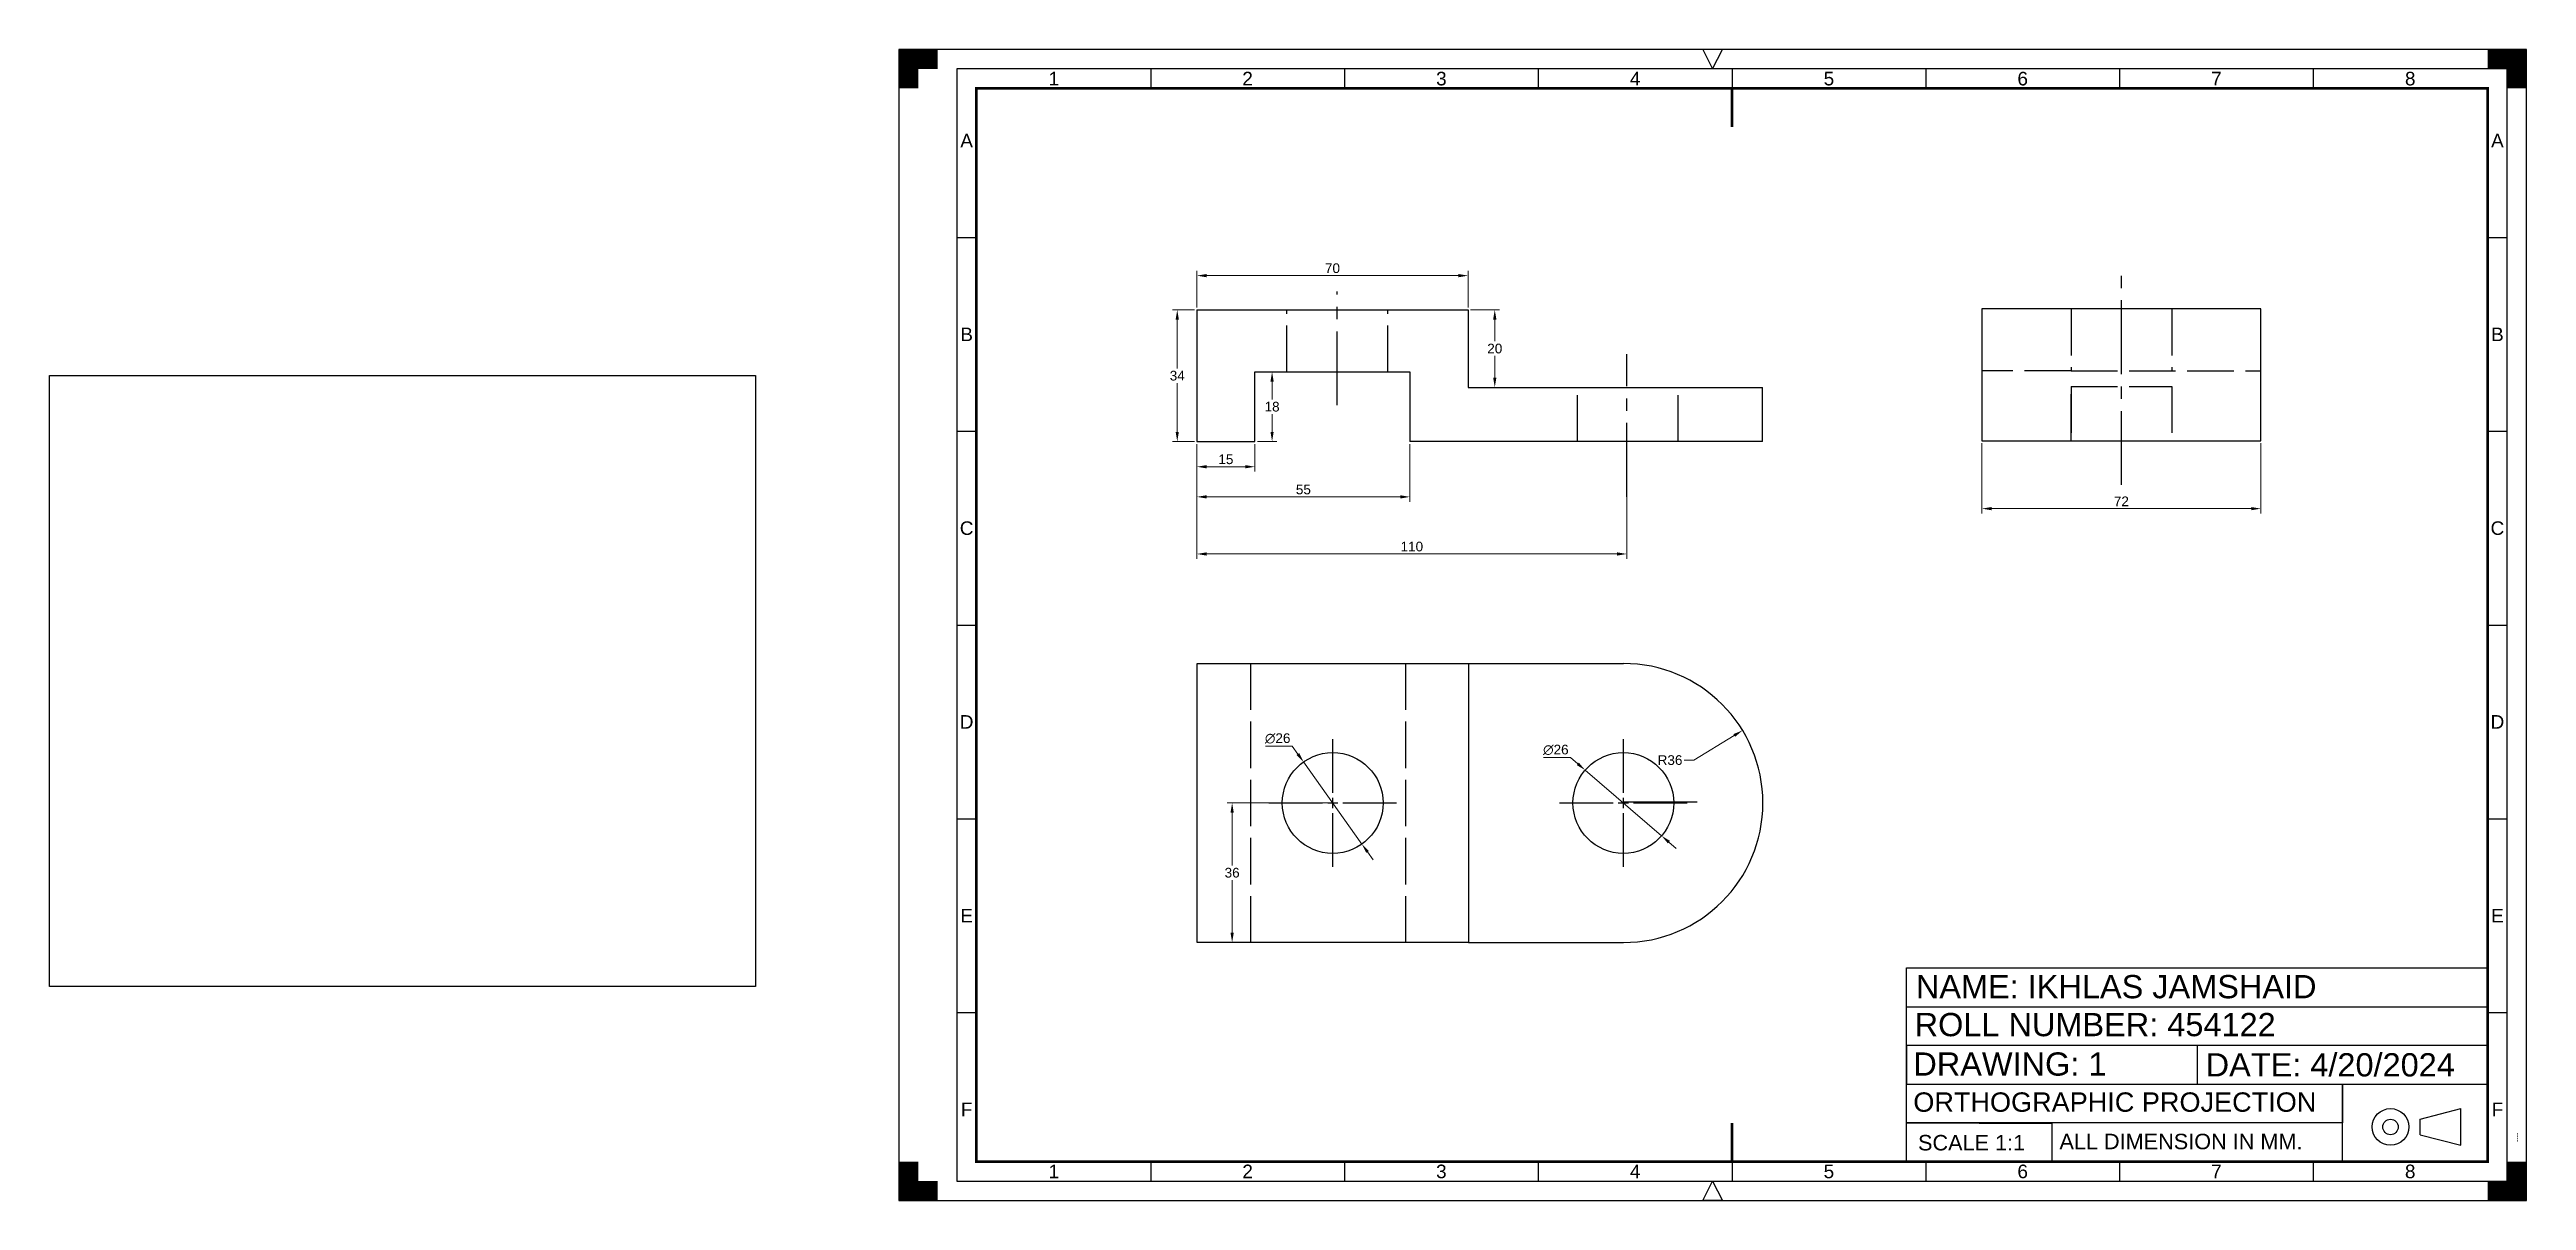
# Model space of a CAD drawing. Header units: millimetres. Extents: x 82 to 721, y 12 to 309.
import ezdxf
from ezdxf.enums import TextEntityAlignment as Align

# ---------------------------------------------------------------- set-up
doc = ezdxf.new("R2010")
doc.units = ezdxf.units.MM
doc.linetypes.add('ACAD_ISO02W100', pattern=[15, 12, -3])
doc.linetypes.add('CENTER2', pattern=[28.575, 19.05, -3.175, 3.175, -3.175])
doc.layers.get('Defpoints').update_dxf_attribs({"color": 18})
doc.layers.add('CENTRE LINE', color=140, linetype='CENTER2')
doc.layers.add('HIDDEN LINES', color=240, linetype='ACAD_ISO02W100', plot=False)
doc.styles.add('ARIAL', font='arial.ttf')
doc.styles.get("Standard").update_dxf_attribs({"font": 'arial.ttf'})
doc.dimstyles.new('ISO-25', dxfattribs={"dimtxt": 2.5, "dimasz": 2.5, "dimexe": 1.25, "dimexo": 0.625, "dimtad": 1, "dimtih": 1, "dimtoh": 1, "dimdec": 0, "dimtxsty": 'Standard', "dimcen": 2.5, "dimclrd": 3, "dimclre": 3, "dimclrt": 2, "dimadec": 0, "dimazin": 0, "dimtfac": 1, "dimtdec": 0, "dimtmove": 0, "dimatfit": 3, "dimfxl": 1, "dimtfillclr": 2, "dimlwd": 0, "dimlwe": 0, "dimarcsym": 0})
picture_1 = doc.add_image_def('image1.jpeg', size_in_pixel=(595, 515))

# ---------------------------------------------------------------- blocks, each defined once
blk = doc.blocks.new('*D1')
at = {"color": 3, "lineweight": 0, "transparency": 16777216}
for p, q in [((377.8, 241.98), (377.8, 251.43)), ((380.3, 250.18), (445.3, 250.18)), ((447.8, 241.98), (447.8, 251.43))]:
    blk.add_line(p, q, dxfattribs=at)
at = {"color": 3, "transparency": 16777216}
for points in [[(380.3, 250.6), (380.3, 249.76), (377.8, 250.18)], [(445.3, 250.6), (445.3, 249.76), (447.8, 250.18)]]:
    blk.add_solid(points, dxfattribs=at)
at = {"layer": 'Defpoints', "color": 0, "transparency": 16777216}
for p in [(447.8, 250.18), (377.8, 241.35), (447.8, 241.35)]:
    blk.add_point(p, dxfattribs=at)
at = {"color": 2, "transparency": 16777216, "insert": (412.8, 252.08), "char_height": 2.5, "attachment_point": 5}
blk.add_mtext('70', dxfattribs=at)
blk = doc.blocks.new('*D2')
at = {"color": 3, "lineweight": 0, "transparency": 16777216}
for p, q in [((448.42, 241.35), (455.93, 241.35)), ((454.68, 238.85), (454.68, 233.25)), ((454.68, 223.85), (454.68, 229.45)), ((448.42, 221.35), (455.93, 221.35))]:
    blk.add_line(p, q, dxfattribs=at)
at = {"color": 3, "transparency": 16777216}
for points in [[(454.26, 238.85), (455.1, 238.85), (454.68, 241.35)], [(454.26, 223.85), (455.1, 223.85), (454.68, 221.35)]]:
    blk.add_solid(points, dxfattribs=at)
at = {"layer": 'Defpoints', "color": 0, "transparency": 16777216}
for p in [(447.8, 241.35), (447.8, 221.35), (454.68, 221.35)]:
    blk.add_point(p, dxfattribs=at)
at = {"color": 2, "transparency": 16777216, "insert": (454.68, 231.35), "char_height": 2.5, "attachment_point": 5}
blk.add_mtext('20', dxfattribs=at)
blk = doc.blocks.new('*D3')
at = {"color": 3, "lineweight": 0, "transparency": 16777216}
for p, q in [((377.17, 241.35), (371.5, 241.35)), ((372.75, 238.85), (372.75, 226.25)), ((372.75, 209.85), (372.75, 222.45)), ((377.17, 207.35), (371.5, 207.35))]:
    blk.add_line(p, q, dxfattribs=at)
at = {"color": 3, "transparency": 16777216}
for points in [[(372.33, 238.85), (373.16, 238.85), (372.75, 241.35)], [(372.33, 209.85), (373.16, 209.85), (372.75, 207.35)]]:
    blk.add_solid(points, dxfattribs=at)
at = {"layer": 'Defpoints', "color": 0, "transparency": 16777216}
for p in [(377.8, 241.35), (372.75, 207.35), (377.8, 207.35)]:
    blk.add_point(p, dxfattribs=at)
at = {"color": 2, "transparency": 16777216, "insert": (372.75, 224.35), "char_height": 2.5, "attachment_point": 5}
blk.add_mtext('34', dxfattribs=at)
blk = doc.blocks.new('*D4')
at = {"color": 3, "lineweight": 0, "transparency": 16777216}
for p, q in [((377.8, 206.73), (377.8, 199.61)), ((392.8, 206.73), (392.8, 199.61)), ((380.3, 200.86), (390.3, 200.86))]:
    blk.add_line(p, q, dxfattribs=at)
at = {"color": 3, "transparency": 16777216}
for points in [[(380.3, 201.28), (380.3, 200.45), (377.8, 200.86)], [(390.3, 201.28), (390.3, 200.45), (392.8, 200.86)]]:
    blk.add_solid(points, dxfattribs=at)
at = {"layer": 'Defpoints', "color": 0, "transparency": 16777216}
for p in [(377.8, 207.35), (392.8, 207.35), (392.8, 200.86)]:
    blk.add_point(p, dxfattribs=at)
at = {"color": 2, "transparency": 16777216, "insert": (385.3, 202.77), "char_height": 2.5, "attachment_point": 5}
blk.add_mtext('15', dxfattribs=at)
blk = doc.blocks.new('*D5')
at = {"color": 3, "lineweight": 0, "transparency": 16777216}
for p, q in [((393.42, 225.35), (398.47, 225.35)), ((397.22, 222.85), (397.22, 218.25)), ((397.22, 209.85), (397.22, 214.45)), ((393.42, 207.35), (398.47, 207.35))]:
    blk.add_line(p, q, dxfattribs=at)
at = {"color": 3, "transparency": 16777216}
for points in [[(396.8, 222.85), (397.63, 222.85), (397.22, 225.35)], [(396.8, 209.85), (397.63, 209.85), (397.22, 207.35)]]:
    blk.add_solid(points, dxfattribs=at)
at = {"layer": 'Defpoints', "color": 0, "transparency": 16777216}
for p in [(392.8, 225.35), (392.8, 207.35), (397.22, 207.35)]:
    blk.add_point(p, dxfattribs=at)
at = {"color": 2, "transparency": 16777216, "insert": (397.22, 216.35), "char_height": 2.5, "attachment_point": 5}
blk.add_mtext('18', dxfattribs=at)
blk = doc.blocks.new('*D6')
at = {"color": 3, "lineweight": 0, "transparency": 16777216}
for p, q in [((377.8, 206.73), (377.8, 191.84)), ((432.8, 206.73), (432.8, 191.84)), ((380.3, 193.09), (430.3, 193.09))]:
    blk.add_line(p, q, dxfattribs=at)
at = {"color": 3, "transparency": 16777216}
for points in [[(380.3, 193.5), (380.3, 192.67), (377.8, 193.09)], [(430.3, 193.5), (430.3, 192.67), (432.8, 193.09)]]:
    blk.add_solid(points, dxfattribs=at)
at = {"layer": 'Defpoints', "color": 0, "transparency": 16777216}
for p in [(377.8, 207.35), (432.8, 207.35), (432.8, 193.09)]:
    blk.add_point(p, dxfattribs=at)
at = {"color": 2, "transparency": 16777216, "insert": (405.3, 194.98), "char_height": 2.5, "attachment_point": 5}
blk.add_mtext('55', dxfattribs=at)
blk = doc.blocks.new('*D7')
at = {"color": 3, "lineweight": 0, "transparency": 16777216}
for p, q in [((467.29, 125.83), (474.21, 125.83)), ((474.21, 125.83), (476.11, 124.2)), ((497.72, 105.62), (478, 122.57)), ((499.61, 103.99), (501.51, 102.36))]:
    blk.add_line(p, q, dxfattribs=at)
at = {"color": 3, "transparency": 16777216}
for points in [[(476.38, 124.51), (475.83, 123.88), (478, 122.57)], [(499.89, 104.31), (499.34, 103.67), (497.72, 105.62)]]:
    blk.add_solid(points, dxfattribs=at)
at = {"layer": 'Defpoints', "color": 0, "transparency": 16777216}
for p in [(478, 122.57), (497.72, 105.62)]:
    blk.add_point(p, dxfattribs=at)
at = {"color": 2, "transparency": 16777216, "insert": (470.44, 127.8), "char_height": 2.5, "attachment_point": 5}
blk.add_mtext('∅26', dxfattribs=at)
blk = doc.blocks.new('*D8')
at = {"color": 3, "lineweight": 0, "transparency": 16777216}
for p, q in [((506.01, 125.15), (516.47, 131.52)), ((503.51, 125.15), (506.01, 125.15))]:
    blk.add_line(p, q, dxfattribs=at)
at = {"color": 3, "transparency": 16777216}
blk.add_solid([(516.26, 131.87), (516.69, 131.16), (518.61, 132.82)], dxfattribs=at)
at = {"layer": 'Defpoints', "color": 0, "transparency": 16777216}
for p in [(518.61, 132.82), (487.86, 114.09)]:
    blk.add_point(p, dxfattribs=at)
at = {"color": 2, "transparency": 16777216, "insert": (499.9, 125.15), "char_height": 2.5, "attachment_point": 5}
blk.add_mtext('R36', dxfattribs=at)
blk = doc.blocks.new('*D9')
at = {"color": 3, "lineweight": 0, "transparency": 16777216}
for p, q in [((412.23, 114.09), (385.66, 114.09)), ((386.91, 111.59), (386.91, 98)), ((386.91, 80.59), (386.91, 94.19)), ((412.23, 78.09), (385.66, 78.09))]:
    blk.add_line(p, q, dxfattribs=at)
at = {"color": 3, "transparency": 16777216}
for points in [[(386.49, 111.59), (387.33, 111.59), (386.91, 114.09)], [(386.49, 80.59), (387.33, 80.59), (386.91, 78.09)]]:
    blk.add_solid(points, dxfattribs=at)
at = {"layer": 'Defpoints', "color": 0, "transparency": 16777216}
for p in [(412.86, 114.09), (386.91, 78.09), (412.86, 78.09)]:
    blk.add_point(p, dxfattribs=at)
at = {"color": 2, "transparency": 16777216, "insert": (386.91, 96.09), "char_height": 2.5, "attachment_point": 5}
blk.add_mtext('36', dxfattribs=at)
blk = doc.blocks.new('*U10')
at = {"layer": 'CENTRE LINE', "color": 0, "linetype": 'CENTER2', "transparency": 16777216}
for p, q in [((0, 2.6), (0, 16.5)), ((-16.5, 0), (-2.6, 0)), ((2.6, 0), (16.5, 0)), ((0, -16.5), (0, -2.6))]:
    blk.add_line(p, q, dxfattribs=at)
at = {"layer": 'CENTRE LINE', "color": 0, "linetype": 'Continuous', "transparency": 16777216}
for p, q in [((-1.3, 0), (1.3, 0)), ((0, -1.3), (0, 1.3))]:
    blk.add_line(p, q, dxfattribs=at)
blk = doc.blocks.new('*U11')
at = {"layer": 'CENTRE LINE', "color": 0, "linetype": 'CENTER2', "transparency": 16777216}
for p, q in [((0, 2.6), (0, 16.5)), ((-16.5, 0), (-2.6, 0)), ((2.6, 0), (16.5, 0)), ((0, -16.5), (0, -2.6))]:
    blk.add_line(p, q, dxfattribs=at)
at = {"layer": 'CENTRE LINE', "color": 0, "linetype": 'Continuous', "transparency": 16777216}
for p, q in [((-1.3, 0), (1.3, 0)), ((0, -1.3), (0, 1.3))]:
    blk.add_line(p, q, dxfattribs=at)
blk = doc.blocks.new('*D12')
at = {"color": 3, "lineweight": 0, "transparency": 16777216}
for p, q in [((377.8, 206.73), (377.8, 177.1)), ((488.76, 206.73), (488.76, 177.1)), ((380.3, 178.35), (486.26, 178.35))]:
    blk.add_line(p, q, dxfattribs=at)
at = {"color": 3, "transparency": 16777216}
for points in [[(380.3, 178.77), (380.3, 177.94), (377.8, 178.35)], [(486.26, 178.77), (486.26, 177.94), (488.76, 178.35)]]:
    blk.add_solid(points, dxfattribs=at)
at = {"layer": 'Defpoints', "color": 0, "transparency": 16777216}
for p in [(377.8, 207.35), (488.76, 207.35), (488.76, 178.35)]:
    blk.add_point(p, dxfattribs=at)
at = {"color": 2, "transparency": 16777216, "insert": (433.28, 180.25), "char_height": 2.5, "width": 7.0259, "attachment_point": 5}
blk.add_mtext('110', dxfattribs=at)
blk = doc.blocks.new('*D13')
at = {"color": 3, "lineweight": 0, "transparency": 16777216}
for p, q in [((395.51, 128.77), (402.44, 128.77)), ((402.44, 128.77), (403.88, 126.73)), ((420.39, 103.5), (405.33, 124.69)), ((421.84, 101.46), (423.28, 99.42))]:
    blk.add_line(p, q, dxfattribs=at)
at = {"color": 3, "transparency": 16777216}
for points in [[(404.22, 126.97), (403.54, 126.49), (405.33, 124.69)], [(422.17, 101.7), (421.5, 101.22), (420.39, 103.5)]]:
    blk.add_solid(points, dxfattribs=at)
at = {"layer": 'Defpoints', "color": 0, "transparency": 16777216}
for p in [(405.33, 124.69), (420.39, 103.5)]:
    blk.add_point(p, dxfattribs=at)
at = {"color": 2, "transparency": 16777216, "insert": (398.66, 130.74), "char_height": 2.5, "attachment_point": 5}
blk.add_mtext('∅26', dxfattribs=at)
blk = doc.blocks.new('*D14')
at = {"color": 3, "lineweight": 0, "transparency": 16777216}
for p, q in [((580.37, 206.97), (580.37, 188.8)), ((652.37, 206.97), (652.37, 188.8)), ((582.87, 190.05), (649.87, 190.05))]:
    blk.add_line(p, q, dxfattribs=at)
at = {"color": 3, "transparency": 16777216}
for points in [[(582.87, 190.47), (582.87, 189.63), (580.37, 190.05)], [(649.87, 190.47), (649.87, 189.63), (652.37, 190.05)]]:
    blk.add_solid(points, dxfattribs=at)
at = {"layer": 'Defpoints', "color": 0, "transparency": 16777216}
for p in [(580.37, 207.59), (652.37, 207.59), (652.37, 190.05)]:
    blk.add_point(p, dxfattribs=at)
at = {"color": 2, "transparency": 16777216, "insert": (616.37, 191.93), "char_height": 2.5, "attachment_point": 5}
blk.add_mtext('72', dxfattribs=at)

msp = doc.modelspace()

# ---------------------------------------------------------------- linework, layer by layer
at = {"color": 7}
for p, q in [((365.9, 303.52), (365.9, 298.52)), ((415.9, 303.52), (415.9, 298.52)), ((465.9, 303.52), (465.9, 298.52)), ((515.9, 303.52), (515.9, 298.52)), ((565.9, 303.52), (565.9, 298.52)), ((615.9, 303.52), (615.9, 298.52)), ((665.9, 303.52), (665.9, 298.52)), ((315.9, 260.02), (320.9, 260.02)), ((710.9, 260.02), (715.9, 260.02)), ((315.9, 210.02), (320.9, 210.02)), ((710.9, 210.02), (715.9, 210.02)), ((315.9, 160.02), (320.9, 160.02)), ((710.9, 160.02), (715.9, 160.02)), ((315.9, 110.02), (320.9, 110.02)), ((710.9, 110.02), (715.9, 110.02)), ((315.9, 60.02), (320.9, 60.02)), ((710.9, 60.02), (715.9, 60.02)), ((365.9, 21.52), (365.9, 16.52)), ((415.9, 21.52), (415.9, 16.52)), ((465.9, 21.52), (465.9, 16.52)), ((515.9, 21.52), (515.9, 16.52)), ((565.9, 21.52), (565.9, 16.52)), ((615.9, 21.52), (615.9, 16.52)), ((665.9, 21.52), (665.9, 16.52))]:
    msp.add_line(p, q, dxfattribs=at)
for p, q in [((377.8, 241.35), (447.8, 241.35)), ((377.8, 241.35), (377.8, 207.35)), ((447.8, 241.35), (447.8, 221.35)), ((580.37, 241.59), (580.37, 207.59)), ((652.37, 241.59), (580.37, 241.59)), ((652.37, 207.59), (652.37, 241.59)), ((392.8, 207.35), (392.8, 225.35)), ((392.8, 225.35), (432.8, 225.35)), ((432.8, 225.35), (432.8, 207.35)), ((447.8, 221.35), (523.8, 221.35)), ((523.8, 207.35), (523.8, 221.35)), ((377.8, 207.35), (392.8, 207.35)), ((523.8, 207.35), (432.8, 207.35)), ((580.37, 207.59), (652.37, 207.59)), ((377.86, 150.09), (447.86, 150.09)), ((377.86, 78.09), (377.86, 150.09)), ((447.86, 150.09), (447.86, 78.09)), ((447.86, 150.09), (487.86, 150.09)), ((447.86, 78.09), (377.86, 78.09)), ((447.86, 78.09), (487.86, 78.09)), ((560.9, 61.53), (710.9, 61.53)), ((710.9, 61.53), (710.97, 51.53)), ((710.97, 51.53), (560.9, 51.53)), ((560.9, 51.53), (560.9, 41.53)), ((635.93, 51.53), (635.93, 41.53)), ((560.9, 41.53), (710.9, 41.53)), ((673.4, 21.52), (673.39, 41.53)), ((673.39, 41.53), (673.45, 31.53)), ((693.49, 32.5), (704, 35.24)), ((693.49, 28.49), (693.49, 32.5)), ((704, 25.75), (704, 35.24)), ((673.45, 31.53), (560.9, 31.53)), ((560.9, 31.53), (598.4, 31.36)), ((598.4, 31.36), (598.4, 21.52)), ((693.49, 28.49), (704, 25.75)), ((710.9, 21.52), (673.4, 21.52))]:
    msp.add_line(p, q)
for points, const_width in [([(310.9, 306.02), (303.4, 306.02), (303.4, 298.52)], 5), ([(710.9, 306.02), (718.4, 306.02), (718.4, 298.52)], 5), ([(515.9, 298.52), (515.9, 288.52)], 0.7), ([(515.9, 21.52), (515.9, 31.52)], 0.7), ([(310.9, 14.02), (303.4, 14.02), (303.4, 21.52)], 5), ([(710.9, 14.02), (718.4, 14.02), (718.4, 21.52)], 5)]:
    msp.add_lwpolyline(points, dxfattribs=dict(at, const_width=const_width))
for points in [[(300.9, 11.52), (720.9, 11.52), (720.9, 308.52), (300.9, 308.52)], [(508.4, 308.52), (510.9, 303.52), (513.4, 308.52)], [(315.9, 16.52), (715.9, 16.52), (715.9, 303.52), (315.9, 303.52)], [(508.4, 11.52), (510.9, 16.52), (513.4, 11.52)]]:
    msp.add_lwpolyline(points, close=True, dxfattribs=at)
at = {"color": 7, "const_width": 0.7}
msp.add_lwpolyline([(320.9, 21.52), (710.9, 21.52), (710.9, 298.52), (320.9, 298.52)], close=True, dxfattribs=at)
msp.add_lwpolyline([(710.9, 21.52), (560.9, 21.52), (560.9, 71.52), (710.9, 71.52)], close=True)
for centre, radius in [((412.86, 114.09), 13), ((487.86, 114.09), 13), ((685.81, 30.49), 4.74), ((685.81, 30.49), 2)]:
    msp.add_circle(centre, radius)
msp.add_arc((487.86, 114.09), 36, 270, 90)
at = {"color": 7}
for points in [[(310.9, 308.52), (310.9, 303.52), (300.9, 308.52), (305.9, 303.52)], [(300.9, 298.52), (305.9, 298.52), (300.9, 308.52), (305.9, 303.52)], [(710.9, 308.52), (710.9, 303.52), (720.9, 308.52), (715.9, 303.52)], [(720.9, 298.52), (715.9, 298.52), (720.9, 308.52), (715.9, 303.52)]]:
    msp.add_solid(points, dxfattribs=at)
at = {"layer": 'CENTRE LINE'}
for p, q in [((616.37, 196.18), (616.37, 252.96)), ((414.05, 216.71), (414.05, 246.06)), ((488.76, 193.1), (488.76, 229.92)), ((487.86, 114.4), (509.57, 114.4))]:
    msp.add_line(p, q, dxfattribs=at)
at = {"layer": 'HIDDEN LINES'}
for p, q in [((400.98, 225.35), (400.98, 241.35)), ((427.05, 225.35), (427.05, 241.35)), ((603.37, 241.59), (603.37, 225.59)), ((603.37, 241.59), (603.37, 225.59)), ((629.37, 241.59), (629.37, 225.59)), ((603.37, 225.59), (580.37, 225.59)), ((603.37, 225.59), (652.37, 225.59)), ((476.05, 207.35), (476.05, 221.35)), ((502.04, 207.35), (502.04, 221.35)), ((603.37, 207.59), (603.37, 221.59)), ((603.37, 221.59), (629.37, 221.59)), ((603.37, 221.59), (603.37, 207.59)), ((629.37, 221.59), (629.37, 207.59)), ((391.61, 150.09), (391.61, 78.09)), ((431.61, 150.09), (431.61, 78.09))]:
    msp.add_line(p, q, dxfattribs=at)

# ---------------------------------------------------------------- block references
at = {"layer": 'CENTRE LINE', "linetype": 'CENTER2'}
for name, p in [('*U10', (412.86, 114.09)), ('*U11', (487.86, 114.09))]:
    msp.add_blockref(name, p, dxfattribs=at)

# ---------------------------------------------------------------- texts
at = {"color": 7}
for s, p in [('1', (340.9, 301.02)), ('2', (390.9, 301.02)), ('3', (440.9, 301.02)), ('4', (490.9, 301.02)), ('5', (540.9, 301.02)), ('6', (590.9, 301.02)), ('7', (640.9, 301.02)), ('8', (690.9, 301.02)), ('A', (318.4, 285.02)), ('A', (713.4, 285.02)), ('B', (318.4, 235.02)), ('B', (713.4, 235.02)), ('C', (318.4, 185.02)), ('C', (713.4, 185.02)), ('D', (318.4, 135.02)), ('D', (713.4, 135.02)), ('E', (318.4, 85.02)), ('E', (713.4, 85.02)), ('F', (318.4, 35.02)), ('F', (713.4, 35.02)), ('1', (340.9, 19.02)), ('2', (390.9, 19.02)), ('3', (440.9, 19.02)), ('4', (490.9, 19.02)), ('5', (540.9, 19.02)), ('6', (590.9, 19.02)), ('7', (640.9, 19.02)), ('8', (690.9, 19.02))]:
    msp.add_text(s, height=3.5, dxfattribs=at).set_placement(p, align=Align.MIDDLE_CENTER)
at = {"attachment_point": 1}
for s, insert, char_height in [('NAME: IKHLAS JAMSHAID', (563.34, 69.7), 6), ('ROLL NUMBER: 454122', (563.02, 59.91), 6), ('DRAWING: 1', (562.69, 49.73), 6), ('DATE: 4/20/2024', (638.12, 49.53), 6), ('ORTHOGRAPHIC PROJECTION', (562.68, 39.41), 5), ('SCALE 1:1', (563.9, 28.43), 4), ('ALL DIMENSION IN MM.', (600.39, 28.74), 4)]:
    msp.add_mtext_dynamic_manual_height_columns(s, width=150, gutter_width=12.5, heights=[0], dxfattribs=dict(at, insert=insert, char_height=char_height))
at = {"insert": (218.37, 62.56), "char_height": 2, "width": 17.7255, "attachment_point": 1}
msp.add_mtext('\\pxi-3,l4,t4;', dxfattribs=at)
at = {"insert": (718.4, 26.65), "char_height": 1.25, "attachment_point": 4, "rotation": 90, "style": 'ARIAL'}
msp.add_mtext('----', dxfattribs=at)

# ---------------------------------------------------------------- dimensions: what is measured, and where the dimension line sits
for base, p1, p2, picture, middle in [((447.8, 250.18), (377.8, 241.35), (447.8, 241.35), '*D1', (412.8, 252.08)), ((392.8, 200.86), (377.8, 207.35), (392.8, 207.35), '*D4', (385.3, 202.77)), ((432.8, 193.09), (377.8, 207.35), (432.8, 207.35), '*D6', (405.3, 194.98)), ((652.37, 190.05), (580.37, 207.59), (652.37, 207.59), '*D14', (616.37, 191.93))]:
    dim = msp.add_linear_dim(base=base, p1=p1, p2=p2, dimstyle='ISO-25')
    dim.commit()
    dim.dimension.update_dxf_attribs({"geometry": picture, "text_midpoint": middle})
for base, p1, p2, picture, middle in [((372.75, 207.35), (377.8, 241.35), (377.8, 207.35), '*D3', (372.75, 224.35)), ((454.68, 221.35), (447.8, 241.35), (447.8, 221.35), '*D2', (454.68, 231.35)), ((386.91, 78.09), (412.86, 114.09), (412.86, 78.09), '*D9', (386.91, 96.09))]:
    dim = msp.add_linear_dim(base=base, p1=p1, p2=p2, angle=90, dimstyle='ISO-25')
    dim.commit()
    dim.dimension.update_dxf_attribs({"geometry": picture, "text_midpoint": middle})
dim = msp.add_linear_dim(base=(397.22, 207.35), p1=(392.8, 225.35), p2=(392.8, 207.35), angle=90, dimstyle='ISO-25')
dim.commit()
dim.dimension.update_dxf_attribs({"geometry": '*D5', "text_midpoint": (397.22, 216.35), "dimtype": 160})
dim = msp.add_linear_dim(base=(488.76, 178.35), p1=(377.8, 207.35), p2=(488.76, 207.35), text='110', dimstyle='ISO-25')
dim.commit()
dim.dimension.update_dxf_attribs({"geometry": '*D12', "text_midpoint": (433.28, 180.25)})
for p1, p2, picture, middle in [((420.39, 103.5), (405.33, 124.69), '*D13', (398.66, 130.74)), ((497.72, 105.62), (478, 122.57), '*D7', (470.44, 127.8))]:
    dim = msp.add_diameter_dim_2p(p1=p1, p2=p2, dimstyle='ISO-25')
    dim.commit()
    dim.dimension.update_dxf_attribs({"geometry": picture, "text_midpoint": middle})
dim = msp.add_radius_dim(center=(487.86, 114.09), mpoint=(518.61, 132.82), dimstyle='ISO-25')
dim.commit()
dim.dimension.update_dxf_attribs({"geometry": '*D8', "text_midpoint": (499.9, 125.15), "dimtype": 164})

# ---------------------------------------------------------------- pictures from other files: only their frames are drawn
at = {"layer": 'HIDDEN LINES'}
image = msp.add_image(picture_1, insert=(81.75, 66.76), size_in_units=(182.16, 157.67), dxfattribs=at)
image.dxf.flags = 7

doc.saveas('drawing.dxf')
